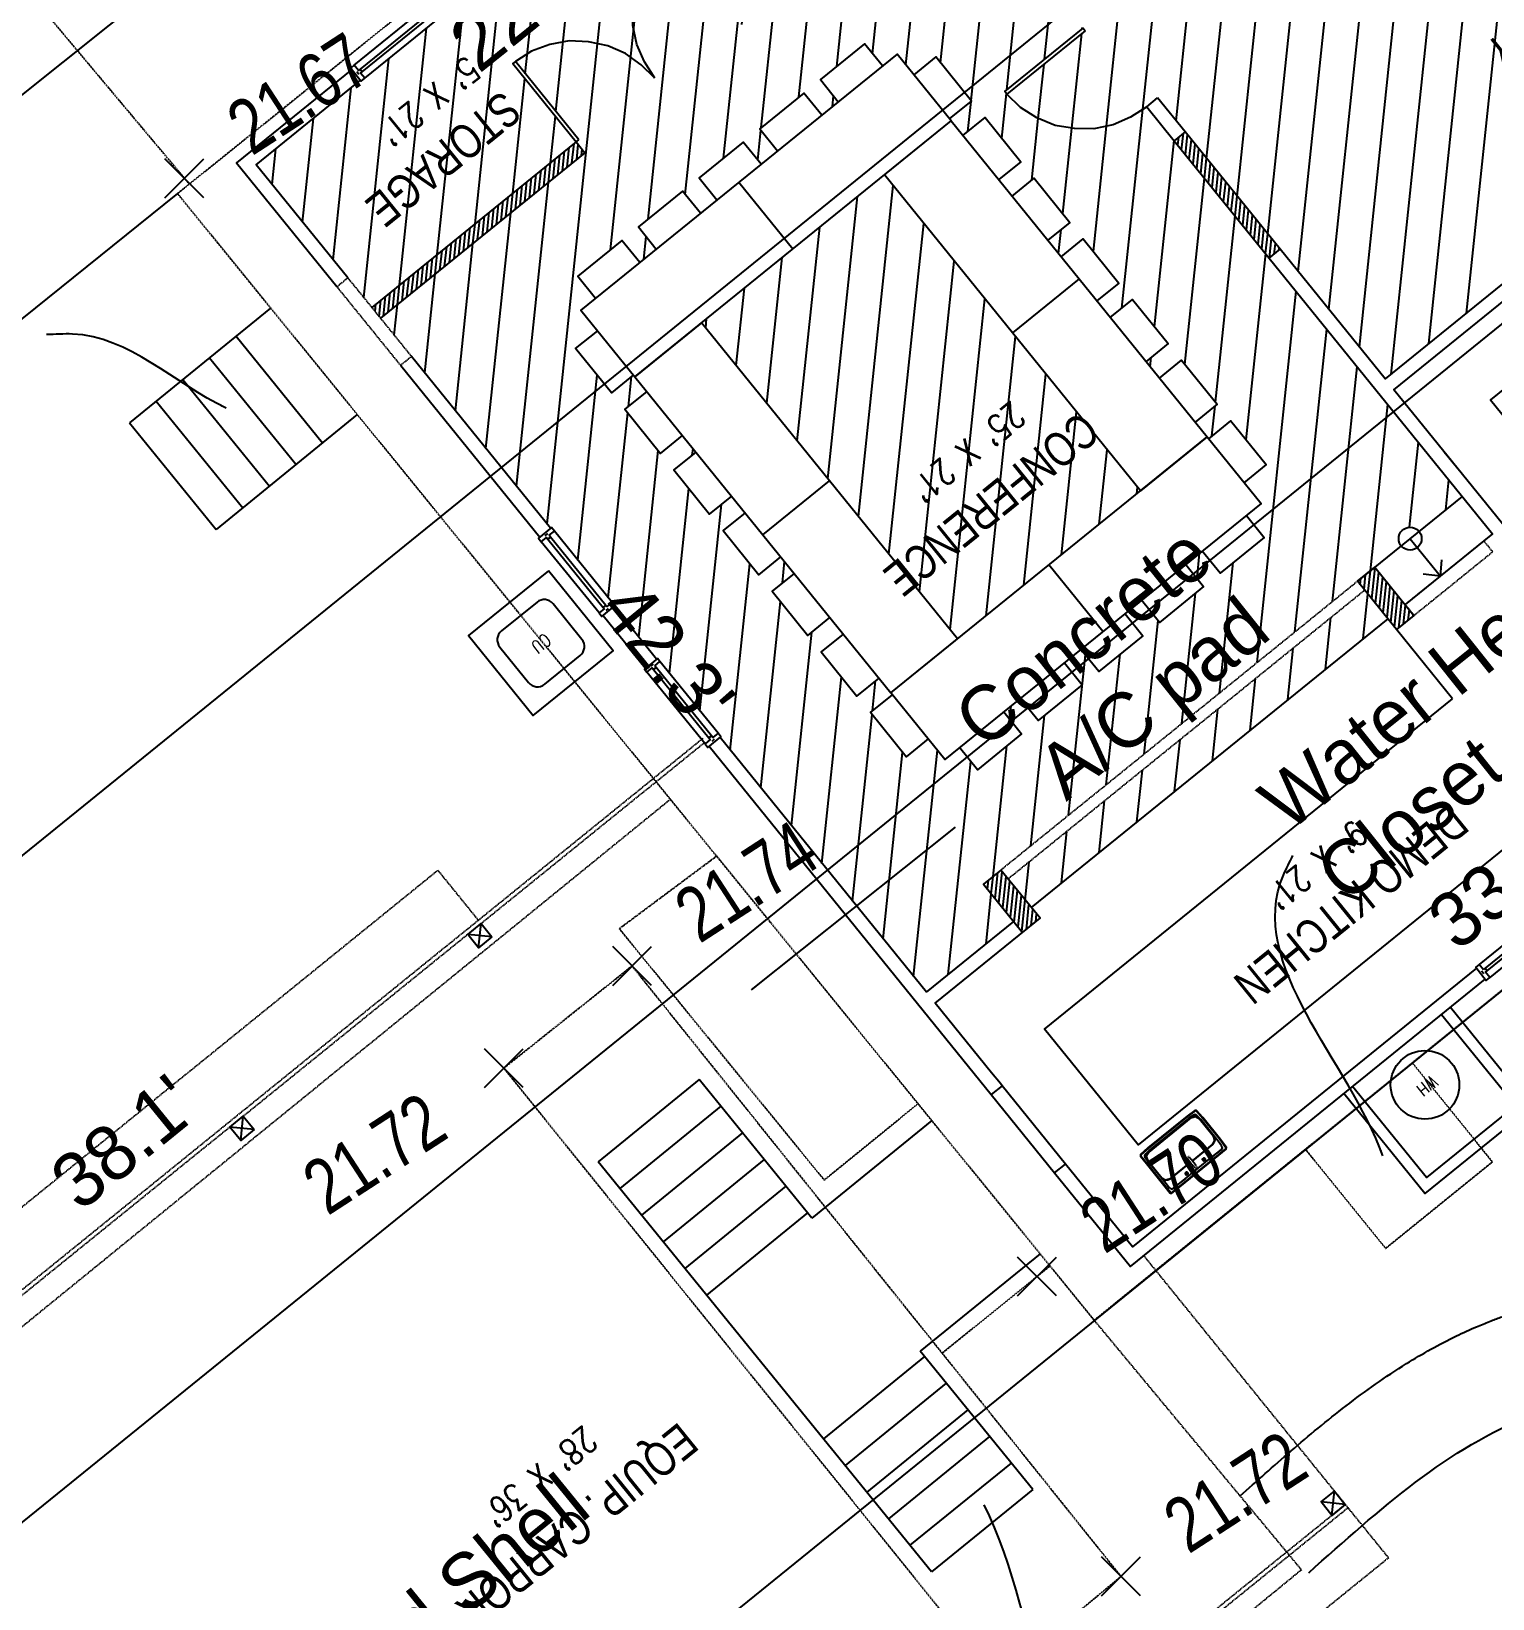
# Model space of a CAD drawing. Header units: inches. Extents: x -625442 to 34963, y -27993 to 66986.
# Drawn here: x -336588 to -336077, y 28061 to 28609 of the extents above; entities that cross this region are included whole.
import ezdxf
from ezdxf.enums import TextEntityAlignment as Align

# ---------------------------------------------------------------- set-up
doc = ezdxf.new("R2010")
doc.units = ezdxf.units.IN
doc.header["$LTSCALE"] = 0.5
doc.header["$MEASUREMENT"] = 0
doc.linetypes.add('DASHED2', pattern=[0.375, 0.25, -0.125])
doc.linetypes.add('HIDDEN2', pattern=[0.1875, 0.125, -0.0625])
for name, color, linetype in [('0-TEXT', 30, 'Continuous'), ('A-ANNO-TEXT', 30, 'Continuous'), ('BUILDING', 253, 'DASHED2'), ('BUILDING OH', 80, 'HIDDEN2'), ('EDGE OF CONCRETE', 253, 'DASHED2'), ('EDGE OF PAVEMENT', 253, 'DASHED2'), ('P-ABOVE', 201, 'HIDDEN2'), ('P-BELOW-LIGHT', 143, 'Continuous'), ('P-BELOW-MED', 145, 'Continuous'), ('P-CASEWORK', 140, 'Continuous'), ('P-DOOR', 51, 'Continuous'), ('P-FIXTURE', 63, 'Continuous'), ('P-FURNITURE', 201, 'Continuous'), ('P-WALL', 90, 'Continuous'), ('P-WINDOW', 213, 'Continuous'), ('SPOT ELEVATION TEXT', 252, 'Continuous'), ('TEXT', 7, 'Continuous'), ('WOOD DECK', 37, 'Continuous')]:
    doc.layers.add(name, color=color, linetype=linetype)
doc.styles.add('1-4T', font='Zap601Rm.ttf', dxfattribs={"width": 0.8, "height": 12})
doc.styles.add('BLDG', font='IC-Romans.shx', dxfattribs={"width": 0.8})
doc.styles.add('sapa notes', font='romans.shx', dxfattribs={"width": 0.8})
doc.styles.add('TXT', font='IC-Romans.shx')
doc.dimstyles.new('20 SCALE', dxfattribs={"dimtxt": 1.6, "dimasz": 2, "dimexe": 0.18, "dimexo": 0.0625, "dimgap": 0.04, "dimtad": 0, "dimdec": 1, "dimzin": 0, "dimdsep": 46, "dimtxsty": 'BLDG', "dimcen": 0.09, "dimaunit": 1, "dimadec": 4, "dimazin": 0, "dimtfac": 1, "dimtdec": 1, "dimtofl": 0, "dimtmove": 2, "dimatfit": 3, "dimfxl": 1, "dimtolj": 1, "dimtzin": 0, "dimarcsym": 0})
pattern_1 = [(264.0009, (-346592.069, 45765.678), (11.9342824, -1.2541545), [])]
pattern_2 = [(264.000898, (-346592.0685, 45765.6776), (1.4917853, -0.15676932), [])]

# ---------------------------------------------------------------- blocks, each defined once
blk = doc.blocks.new('SPT10')
at = {"color": 0, "linetype": 'Continuous'}
for p, q in [((-0.354, -0.354), (0.354, 0.354)), ((0.354, -0.354), (-0.354, 0.354))]:
    blk.add_line(p, q, dxfattribs=at)

msp = doc.modelspace()

# ---------------------------------------------------------------- hatches: boundary and pattern name
at = {"layer": 'P-FURNITURE'}
h = msp.add_hatch(dxfattribs=at)
h.set_pattern_fill('ANSI31', color=256, scale=96, angle=-140.9991021)
h.set_pattern_definition(pattern_1)
h.paths.add_polyline_path([(-336274.75007, 28272.91488), (-336244.19007, 28297.66267), (-336254.77868, 28310.73809), (-336248.69709, 28315.66303), (-336124.02445, 28416.62417), (-336117.94286, 28421.54911), (-336108.73618, 28429.00477, -1), (-336102.51909, 28434.03943), (-336087.38286, 28446.2969), (-336154.85445, 28529.61472), (-336188.09776, 28570.66546), (-336197.70138, 28582.52457), (-336203.36323, 28578.94653), (-336209.48865, 28576.25182), (-336216.17186, 28574.86763), (-336222.98565, 28574.88818), (-336229.68377, 28576.00938), (-336236.08527, 28578.62951), (-336241.82078, 28582.29247), (-336246.61513, 28586.96933), (-336247.35387, 28587.88157), (-336219.98671, 28610.04377), (-336251.87565, 28649.42208), (-336267.63799, 28668.88633), (-336339.0967, 28611.01835), (-336342.17479, 28614.81935), (-336343.08702, 28614.08061), (-336365.24923, 28641.44777), (-336369.92609, 28636.65342), (-336373.58904, 28630.91791), (-336376.20918, 28624.51641), (-336377.33038, 28617.81829), (-336377.35092, 28611.0045), (-336375.96674, 28604.32129), (-336373.27203, 28598.19587), (-336369.69399, 28592.53402), (-336374.48834, 28597.21088), (-336379.91977, 28601.12008), (-336386.16923, 28603.86334), (-336392.83844, 28605.25971), (-336399.62331, 28605.55541), (-336406.42964, 28604.32327), (-336412.80131, 28601.93263), (-336418.46316, 28598.3546), (-336396.30096, 28570.98743), (-336397.2132, 28570.24869), (-336394.13511, 28566.4477), (-336465.59382, 28508.57972), (-336454.75641, 28495.19707), (-336406.12269, 28435.14135), (-336405.81861, 28435.38759), (-336404.83362, 28434.17128), (-336384.64139, 28409.23675), (-336383.65641, 28408.02043), (-336383.96049, 28407.77418), (-336369.06256, 28389.37737), (-336368.75848, 28389.62361), (-336367.89662, 28388.55933), (-336347.58126, 28363.47277), (-336346.59628, 28362.25645), (-336346.90036, 28362.0102)])
h.paths.add_polyline_path([(-336155.90514, 28457.29608), (-336163.61624, 28451.05155), (-336157.74569, 28443.80226), (-336162.88642, 28439.63924), (-336156.64189, 28431.92814), (-336172.06409, 28419.43909), (-336178.30862, 28427.15019), (-336184.09194, 28422.4668), (-336177.84742, 28414.7557), (-336193.26961, 28402.26665), (-336199.51414, 28409.97775), (-336205.29746, 28405.29435), (-336199.05294, 28397.58326), (-336214.47514, 28385.09421), (-336220.71966, 28392.8053), (-336226.50298, 28388.12191), (-336220.25846, 28380.41081), (-336235.68066, 28367.92176), (-336241.92518, 28375.63286), (-336247.70851, 28370.94947), (-336241.46398, 28363.23837), (-336256.88618, 28350.74932), (-336263.1307, 28358.46042), (-336268.27144, 28354.2974), (-336274.14199, 28361.5467), (-336281.85309, 28355.30217), (-336294.34214, 28370.72437), (-336286.63104, 28376.96889), (-336287.15141, 28377.61148), (-336291.31443, 28382.75222), (-336299.02553, 28376.50769), (-336311.51458, 28391.92989), (-336303.80348, 28398.17441), (-336308.48687, 28403.95774), (-336316.19797, 28397.71321), (-336328.68702, 28413.13541), (-336320.97592, 28419.37994), (-336325.65932, 28425.16326), (-336333.37042, 28418.91874), (-336345.85946, 28434.34093), (-336338.14837, 28440.58546), (-336342.83176, 28446.36878), (-336350.54286, 28440.12426), (-336363.03191, 28455.54646), (-336355.32081, 28461.79098), (-336360.0042, 28467.5743), (-336367.7153, 28461.32978), (-336380.20435, 28476.75198), (-336372.49325, 28482.9965), (-336376.65627, 28488.13723), (-336377.17665, 28488.77983), (-336384.88775, 28482.5353), (-336397.37679, 28497.9575), (-336389.6657, 28504.20202), (-336395.53625, 28511.45132), (-336390.39551, 28515.61433), (-336396.64004, 28523.32543), (-336381.21784, 28535.81448), (-336374.97332, 28528.10338), (-336369.18999, 28532.78678), (-336375.43452, 28540.49788), (-336360.01232, 28552.98693), (-336353.76779, 28545.27583), (-336347.98447, 28549.95922), (-336354.22899, 28557.67032), (-336338.8068, 28570.15937), (-336332.56227, 28562.44827), (-336326.77895, 28567.13166), (-336333.02347, 28574.84276), (-336317.60128, 28587.33181), (-336311.35675, 28579.62071), (-336305.57343, 28584.30411), (-336311.81795, 28592.01521), (-336296.39575, 28604.50426), (-336290.15123, 28596.79316), (-336285.0105, 28600.95617), (-336279.13995, 28593.70688), (-336271.42885, 28599.9514), (-336258.9398, 28584.52921), (-336266.6509, 28578.28468), (-336266.13052, 28577.64209), (-336261.9675, 28572.50136), (-336254.2564, 28578.74588), (-336241.76735, 28563.32368), (-336249.47845, 28557.07916), (-336244.79506, 28551.29584), (-336237.08396, 28557.54036), (-336224.59491, 28542.11816), (-336232.30601, 28535.87364), (-336227.62262, 28530.09031), (-336219.91152, 28536.33484), (-336207.42247, 28520.91264), (-336215.13357, 28514.66812), (-336210.45017, 28508.88479), (-336202.73907, 28515.12932), (-336190.25002, 28499.70712), (-336197.96112, 28493.46259), (-336193.27773, 28487.67927), (-336185.56663, 28493.9238), (-336173.07758, 28478.5016), (-336180.78868, 28472.25707), (-336176.62566, 28467.11634), (-336176.10529, 28466.47375), (-336168.39419, 28472.71827)], flags=16)
h.paths.add_polyline_path([(-336342.17479, 28614.81935), (-336270.71608, 28672.68732), (-336311.09799, 28722.55323), (-336381.18834, 28665.79336), (-336380.94209, 28665.48928), (-336382.15841, 28664.5043), (-336407.09293, 28644.31207), (-336408.30925, 28643.32708), (-336408.5555, 28643.63116), (-336445.04505, 28614.08155), (-336444.79881, 28613.77747), (-336446.01512, 28612.79249), (-336471.10169, 28592.47714), (-336472.31801, 28591.49215), (-336472.56426, 28591.79623), (-336509.05381, 28562.24662), (-336477.04174, 28522.71627), (-336468.6719, 28512.38072), (-336397.2132, 28570.24869), (-336419.3754, 28597.61586), (-336418.46316, 28598.3546), (-336412.80131, 28601.93263), (-336406.42964, 28604.32327), (-336399.62331, 28605.55541), (-336392.83844, 28605.25971), (-336386.16923, 28603.86334), (-336379.91977, 28601.12008), (-336374.48834, 28597.21088), (-336369.69399, 28592.53402), (-336373.27203, 28598.19587), (-336375.96674, 28604.32129), (-336377.35092, 28611.0045), (-336377.33038, 28617.81829), (-336376.20918, 28624.51641), (-336373.58904, 28630.91791), (-336369.92609, 28636.65342), (-336365.24923, 28641.44777), (-336364.33699, 28642.18651)])
h.paths.add_polyline_path([(-336238.10848, 28302.5876), (-336113.43584, 28403.54875), (-336121.50712, 28413.51563), (-336246.17976, 28312.55448)], flags=17)
h.paths.add_polyline_path([(-336435.91233, 28603.87926), (-336476.00573, 28571.41122), (-336465.90157, 28558.93403), (-336425.80817, 28591.40206)], flags=24)
h.paths.add_polyline_path([(-336422.65175, 28593.10944), (-336473.40438, 28552.00945), (-336461.85742, 28537.7506), (-336411.10479, 28578.85058)], flags=24)
h = msp.add_hatch(dxfattribs=at)
h.set_pattern_fill('ANSI31', color=256, scale=96, angle=-140.9991021)
h.set_pattern_definition(pattern_1)
h.paths.add_polyline_path([(-336151.05346, 28532.6928), (-336114.3627, 28487.38494), (-336007.7828, 28573.69441), (-335949.43614, 28620.94411), (-336012.69188, 28699.05594), (-336081.68132, 28643.1876), (-336084.82798, 28647.07328), (-336122.34169, 28693.39737), (-336123.55801, 28692.41238), (-336176.01174, 28649.93482), (-336177.22806, 28648.94984), (-336177.47431, 28649.25392), (-336218.52505, 28616.01061), (-336215.44697, 28612.20962), (-336219.24797, 28609.13153), (-336246.61513, 28586.96933), (-336241.82078, 28582.29247), (-336236.08527, 28578.62951), (-336229.68377, 28576.00938), (-336222.98565, 28574.88818), (-336216.17186, 28574.86763), (-336209.48865, 28576.25182), (-336203.36323, 28578.94653), (-336197.70138, 28582.52457), (-336193.90038, 28585.60265), (-336184.29676, 28573.74355)])
h.paths.add_polyline_path([(-336054.31577, 28650.39184), (-336098.93423, 28614.25937), (-336088.83007, 28601.78217), (-336044.21161, 28637.91465)], flags=24)
h.paths.add_polyline_path([(-336046.9002, 28635.00943), (-336084.26742, 28604.74909), (-336072.73634, 28590.50985), (-336035.36913, 28620.77019)], flags=24)
h = msp.add_hatch(dxfattribs=at)
h.set_pattern_fill('ANSI31', color=256, scale=12, angle=-140.9991021)
h.set_pattern_definition(pattern_2)
h.paths.add_polyline_path([(-336154.85445, 28529.61472), (-336151.05346, 28532.6928), (-336184.29676, 28573.74355), (-336188.09776, 28570.66546)])
h.paths.add_polyline_path([(-336339.0967, 28611.01835), (-336267.63799, 28668.88633), (-336270.71608, 28672.68732), (-336342.17479, 28614.81935)])
h.paths.add_polyline_path([(-336465.59382, 28508.57972), (-336394.13511, 28566.4477), (-336397.2132, 28570.24869), (-336468.6719, 28512.38072)])
h = msp.add_hatch(dxfattribs=at)
h.set_pattern_fill('ANSI31', color=256, scale=96, angle=-140.9991021)
h.set_pattern_definition(pattern_1)
h.paths.add_polyline_path([(-336263.83733, 28396.49146), (-336199.93975, 28448.23636), (-336289.4446, 28558.76211), (-336353.34219, 28507.01721)])
h = msp.add_hatch(dxfattribs=at)
h.set_pattern_fill('ANSI31', color=256, scale=12, angle=-140.9991021)
h.set_pattern_definition(pattern_2)
h.paths.add_polyline_path([(-336110.35776, 28399.74776), (-336104.27616, 28404.67269), (-336117.94286, 28421.54911), (-336124.02445, 28416.62417)])
h.paths.add_polyline_path([(-336241.11199, 28293.86167), (-336235.0304, 28298.78661), (-336248.69709, 28315.66303), (-336254.77868, 28310.73809)])

# ---------------------------------------------------------------- linework, layer by layer
at = {"layer": '0-TEXT'}
msp.add_circle((-336105.62763, 28431.5221), 4, dxfattribs=at)
at = {"layer": 'A-ANNO-TEXT'}
for points in [[(-336105.62763, 28431.5221), (-336095.03902, 28418.44668), (-336094.58382, 28424.10198)], [(-336095.03902, 28418.44668), (-336101.09261, 28419.08284)]]:
    msp.add_lwpolyline(points, dxfattribs=at)
at = {"layer": 'BUILDING'}
for points in [[(-336536.59098, 28552.1861), (-336325.1325, 28722.33541)], [(-336536.59098, 28552.1861), (-336216.09883, 28158.24816)], [(-335825.28922, 28318.3568), (-335901.67071, 28412.67706), (-336216.09883, 28158.24816)], [(-336076.84314, 28213.64437), (-336104.8562, 28248.26345)], [(-336114.20986, 28183.40798), (-336142.22292, 28218.02705)], [(-336114.20986, 28183.40798), (-336076.84314, 28213.64437)]]:
    msp.add_lwpolyline(points, dxfattribs=at)
at = {"layer": 'BUILDING OH'}
msp.add_lwpolyline([(-336216.09883, 28158.24816), (-336143.63736, 28070.99528), (-336496.61077, 27782.15404), (-336718.93436, 28051.88398), (-336364.29431, 28340.40495)], dxfattribs=at)
at = {"layer": 'DEFPOINTS'}
for p, q in [((-339293.45644, 26132.19413), (-335635.81079, 29094.19209)), ((-339179.44793, 25991.40986), (-335521.80228, 28953.40782)), ((-339065.43942, 25850.62558), (-335407.79377, 28812.62354))]:
    msp.add_line(p, q, dxfattribs=at)
at = {"layer": 'EDGE OF CONCRETE'}
for points in [[(-336348.10366, 28320.50397), (-336382.1201, 28295.1362), (-336310.49125, 28207.28072), (-336277.69616, 28233.96149)], [(-336377.63872, 28282.12889), (-336422.49883, 28246.37847), (-336250.25588, 28032.62437), (-336206.70034, 28068.70159), (-336377.63872, 28282.12889)], [(-336231.53547, 28177.22235), (-336269.21324, 28146.75287)]]:
    msp.add_lwpolyline(points, dxfattribs=at)
at = {"layer": 'EDGE OF PAVEMENT'}
msp.add_lwpolyline([(-343316.04759, 26227.6778), (-342999.57587, 26772.30209), (-342711.88929, 27310.64956), (-342428.58954, 27885.51599), (-342162.74071, 28435.54641), (-341892.31426, 29018.27621), (-341640.48566, 29552.46572), (-341347.17646, 30154.8772), (-341286.64485, 30288.69018, -0.092125393), (-341211.14042, 30374.888), (-341142.48043, 30424.88677), (-341031.04359, 30494.25608, -0.149683944), (-340743.69283, 30570.58593), (-340450.49015, 30574.35917, -0.073858943), (-340051.21507, 30465.18934), (-339430.7017, 30242.82683), (-338748.36685, 29992.61674), (-338121.80602, 29772.34192), (-337764.08735, 29641.93724, -0.083848998), (-337351.41667, 29371.85008), (-337077.02508, 29113.85756), (-336688.73185, 28741.85482), (-336532.46994, 28555.50208)], format="xyb", dxfattribs=at)
at = {"layer": 'P-ABOVE'}
for p, q in [((-336124.02445, 28416.62417), (-336248.69709, 28315.66303)), ((-336121.50712, 28413.51563), (-336246.17976, 28312.55448)), ((-336352.91231, 28361.66233), (-336706.50923, 28075.31602)), ((-336352.42443, 28360.12726), (-336705.56524, 28074.15031)), ((-336128.29776, 28093.82926), (-336486.5575, 27803.70695)), ((-336127.35376, 28092.66356), (-336485.6135, 27802.54124))]:
    msp.add_line(p, q, dxfattribs=at)
for points in [[(-336480.84273, 28519.63819), (-336477.04174, 28522.71627), (-336454.75641, 28495.19707), (-336458.55741, 28492.11899)], [(-336079.83504, 28430.75901), (-336107.35425, 28408.47369), (-336104.27616, 28404.67269), (-336076.75696, 28426.95802)]]:
    msp.add_lwpolyline(points, close=True, dxfattribs=at)
msp.add_lwpolyline([(-336198.78301, 28180.86851), (-336113.19378, 28075.178), (-336471.45352, 27785.05568), (-336720.66922, 28092.80158), (-336445.56304, 28315.58531), (-336431.40306, 28298.09975)], dxfattribs=at)
at = {"layer": 'P-BELOW-LIGHT'}
msp.add_line((-336536.59098, 28552.1861), (-336830.44625, 28315.7365), dxfattribs=at)
for points in [[(-335553.66433, 29776.20558), (-335733.28174, 29680.23898), (-335896.93663, 29141.08499), (-336917.01543, 28326.43405), (-337626.1982, 29186.83679)], [(-336474.79539, 28597.03833), (-336449.70883, 28617.35368)], [(-336471.10169, 28592.47714), (-336472.57917, 28594.30161), (-336471.97101, 28594.79411), (-336472.70975, 28595.70635), (-336473.31791, 28595.21385), (-336474.79539, 28597.03833), (-336476.01171, 28596.05334), (-336472.31801, 28591.49215), (-336471.10169, 28592.47714), (-336446.01512, 28612.79249)], [(-336473.18733, 28593.80912), (-336473.92607, 28594.72136)], [(-336093.67798, 28461.84225), (-336088.38367, 28455.30454)], [(-336389.20259, 28405.54305), (-336409.39482, 28430.47757)], [(-336408.06283, 28432.56321), (-336407.15059, 28433.30195)], [(-336384.64139, 28409.23675), (-336386.46587, 28407.75927), (-336386.83524, 28408.21539), (-336387.74748, 28407.47665), (-336387.37811, 28407.02053), (-336389.20259, 28405.54305), (-336388.2176, 28404.32673), (-336383.65641, 28408.02043), (-336384.64139, 28409.23675), (-336404.83362, 28434.17128)], [(-336385.97338, 28407.15111), (-336386.88562, 28406.41237)], [(-336371.12583, 28386.95127), (-336370.21359, 28387.69001)], [(-336347.58126, 28363.47277), (-336349.40574, 28361.99529), (-336349.89824, 28362.60345), (-336350.81047, 28361.86471), (-336350.31798, 28361.25655), (-336352.14246, 28359.77907), (-336351.15747, 28358.56275), (-336346.59628, 28362.25645), (-336347.58126, 28363.47277), (-336367.89662, 28388.55933)], [(-336352.14246, 28359.77907), (-336372.45781, 28384.86563)], [(-336348.91325, 28361.38713), (-336349.82549, 28360.64839)], [(-336044.2396, 28312.81645), (-336042.76212, 28310.99197), (-336043.37028, 28310.49948), (-336042.63154, 28309.58724), (-336042.02338, 28310.07973), (-336040.5459, 28308.25525), (-336039.48162, 28309.11712), (-336043.17532, 28313.67831), (-336044.2396, 28312.81645), (-336081.48936, 28282.65123)], [(-336040.5459, 28308.25525), (-336077.79566, 28278.09003)], [(-336079.88129, 28279.42202), (-336080.62003, 28280.33426)]]:
    msp.add_lwpolyline(points, dxfattribs=at)
for points in [[(-336406.6581, 28432.6938), (-336404.83362, 28434.17128), (-336405.81861, 28435.38759), (-336410.3798, 28431.69389), (-336409.39482, 28430.47757), (-336407.57034, 28431.95506), (-336407.07785, 28431.3469), (-336406.16561, 28432.08564)], [(-336369.72109, 28387.08185), (-336367.89662, 28388.55933), (-336368.75848, 28389.62361), (-336373.31967, 28385.92991), (-336372.45781, 28384.86563), (-336370.63333, 28386.34311), (-336370.14084, 28385.73495), (-336369.2286, 28386.47369)], [(-336080.01188, 28280.82675), (-336081.48936, 28282.65123), (-336082.70567, 28281.66624), (-336079.01197, 28277.10505), (-336077.79566, 28278.09003), (-336079.27314, 28279.91451), (-336078.66498, 28280.407), (-336079.40372, 28281.31924)]]:
    msp.add_lwpolyline(points, close=True, dxfattribs=at)
msp.add_lwpolyline([(-336410.88362, 28409.34418), (-336423.3178, 28399.27486, 0.414213562), (-336423.90901, 28393.64899), (-336413.83969, 28381.21481, 0.414213562), (-336408.21382, 28380.62359), (-336395.77964, 28390.69292, 0.414213562), (-336395.18843, 28396.31879), (-336405.25775, 28408.75297, 0.414213562)], format="xyb", close=True, dxfattribs=at)
msp.add_open_spline([(-336165.08207, 28096.81745), (-336159.31233, 28101.97982), (-336153.38333, 28107.28744), (-336141.07897, 28117.89896), (-336134.70349, 28123.20388), (-336121.31698, 28133.49329), (-336114.30459, 28138.47996), (-336101.31502, 28146.56086), (-336095.53059, 28149.81224), (-336087.15728, 28153.88248), (-336084.81135, 28154.95921), (-336080.90987, 28156.63583), (-336079.37955, 28157.26591), (-336076.55476, 28158.37582), (-336075.2648, 28158.86276), (-336072.68736, 28159.79659), (-336071.39684, 28160.24479), (-336067.52154, 28161.5351), (-336064.93307, 28162.32286), (-336057.16436, 28164.48433), (-336051.98154, 28165.65618), (-336041.65163, 28167.54991), (-336036.5043, 28168.27206), (-336023.23525, 28169.67431), (-336015.15894, 28170.07748), (-335999.19166, 28170.28104), (-335991.29922, 28170.08112), (-335975.71352, 28169.34222), (-335968.0197, 28168.80278), (-335956.53172, 28167.90032), (-335952.65502, 28167.57827), (-335946.09517, 28167.02703), (-335943.39604, 28166.79872), (-335938.00154, 28166.34499), (-335935.31005, 28166.11967), (-335927.25614, 28165.45451), (-335921.91421, 28165.02551), (-335905.99826, 28163.82988), (-335895.5334, 28163.15536), (-335875.0614, 28162.29207), (-335865.05462, 28162.10376), (-335845.68315, 28162.42452), (-335836.31951, 28162.93415), (-335818.41744, 28164.81676), (-335809.88133, 28166.18953), (-335795.58115, 28169.49042), (-335789.62555, 28171.22267), (-335778.29628, 28175.31346), (-335772.92267, 28177.67046), (-335765.90314, 28181.38658), (-335764.03117, 28182.44568), (-335761.14649, 28184.18951), (-335760.10975, 28184.83983), (-335758.03852, 28186.18666), (-335757.00649, 28186.88165), (-335753.92232, 28189.03055), (-335751.88211, 28190.54848), (-335745.82012, 28195.35031), (-335741.85692, 28198.88296), (-335734.15201, 28206.55013), (-335730.41057, 28210.68442), (-335721.27036, 28221.84807), (-335716.06958, 28229.23559), (-335706.55826, 28244.89487), (-335702.24773, 28253.16584), (-335697.46464, 28263.93441), (-335696.50105, 28266.20376), (-335693.72457, 28273.05171), (-335692.02605, 28277.67028), (-335690.25275, 28283.0249), (-335690.02021, 28283.73912), (-335689.33414, 28285.883), (-335688.88198, 28287.34635), (-335687.97632, 28290.35346), (-335687.52365, 28291.89467), (-335686.15364, 28296.62579), (-335685.22517, 28299.92315), (-335683.25222, 28306.77546), (-335682.20786, 28310.33058), (-335679.88914, 28317.66941), (-335678.61479, 28321.45373), (-335675.69126, 28329.21111), (-335674.04158, 28333.18526), (-335671.4038, 28338.71597), (-335670.65039, 28340.22382), (-335669.33264, 28342.72822), (-335668.79237, 28343.72229), (-335667.77056, 28345.53861), (-335667.29381, 28346.36263), (-335666.32798, 28347.98608), (-335665.83748, 28348.78829), (-335664.34501, 28351.16665), (-335663.32209, 28352.71449), (-335660.18293, 28357.24817), (-335657.99669, 28360.12388), (-335652.20167, 28367.19405), (-335648.50177, 28371.19186), (-335640.97773, 28378.6717), (-335637.15252, 28382.15481), (-335629.50652, 28388.74221), (-335625.68495, 28391.84674), (-335618.15221, 28397.78634), (-335614.44066, 28400.62138), (-335610.02486, 28403.97721), (-335609.22042, 28404.58777), (-335608.42188, 28405.19385)], degree=3, knots=[0, 0, 0, 0, 22.276637222, 22.276637222, 44.553274445, 44.553274445, 66.829911667, 66.829911667, 83.407930291, 83.407930291, 89.705526236, 89.705526236, 93.696512164, 93.696512164, 96.991055155, 96.991055155, 100.285598146, 100.285598146, 106.874684128, 106.874684128, 120.052856092, 120.052856092, 133.231028056, 133.231028056, 154.218431796, 154.218431796, 175.205835536, 175.205835536, 196.193239277, 196.193239277, 207.008348568, 207.008348568, 214.650252813, 214.650252813, 222.292157058, 222.292157058, 237.575965547, 237.575965547, 268.143582527, 268.143582527, 298.711199506, 298.711199506, 329.278816486, 329.278816486, 359.846433465, 359.846433465, 383.533038491, 383.533038491, 407.219643516, 407.219643516, 416.062558555, 416.062558555, 421.097053981, 421.097053981, 426.131549408, 426.131549408, 436.20054026, 436.20054026, 456.338521966, 456.338521966, 476.476503672, 476.476503672, 507.494839108, 507.494839108, 538.513174545, 538.513174545, 546.716463222, 546.716463222, 563.123040575, 563.123040575, 565.646070205, 565.646070205, 570.692129464, 570.692129464, 575.738188723, 575.738188723, 585.830307242, 585.830307242, 595.922425761, 595.922425761, 606.014544279, 606.014544279, 616.106662798, 616.106662798, 619.863510877, 619.863510877, 622.328536236, 622.328536236, 624.363978582, 624.363978582, 626.399420928, 626.399420928, 630.470305621, 630.470305621, 638.612075007, 638.612075007, 651.453732913, 651.453732913, 664.29539082, 664.29539082, 677.137048727, 677.137048727, 689.978706634, 689.978706634, 692.8623578, 692.8623578, 692.8623578, 692.8623578], dxfattribs=at)
msp.add_spline([(-336141.07755, 28069.98869), (-336063.54469, 28124.8019), (-335948.96864, 28131.14111), (-335742.45365, 28153.42968), (-335655.44727, 28273.66011), (-335636.39923, 28327.86895), (-335586.6573, 28376.51802)], degree=3, dxfattribs=at)
at = {"layer": 'P-BELOW-MED'}
for p, q in [((-336426.68306, 28292.27122), (-336435.12187, 28293.15805)), ((-336431.34588, 28288.49523), (-336430.45906, 28296.93404)), ((-336514.49944, 28221.15664), (-336513.61262, 28229.59546)), ((-336509.83662, 28224.93264), (-336518.27544, 28225.81946)), ((-336132.96058, 28090.05327), (-336132.07375, 28098.49208)), ((-336128.29776, 28093.82926), (-336136.73657, 28094.71609))]:
    msp.add_line(p, q, dxfattribs=at)
for points in [[(-336087.38286, 28446.2969), (-336124.02445, 28416.62417)], [(-336079.83504, 28430.75901), (-336107.35425, 28408.47369)]]:
    msp.add_lwpolyline(points, dxfattribs=at)
msp.add_lwpolyline([(-336406.88826, 28420.30032), (-336434.86516, 28397.64435), (-336412.20918, 28369.66745), (-336384.23228, 28392.32343)], close=True, dxfattribs=at)
at = {"layer": 'P-CASEWORK'}
for p, q in [((-336113.43584, 28403.54875), (-336238.10848, 28302.5876)), ((-336090.77987, 28375.57185), (-336110.35776, 28399.74776))]:
    msp.add_line(p, q, dxfattribs=at)
for points in [[(-335985.50419, 28467.2062), (-336028.22672, 28519.96243), (-336077.52937, 28480.03666), (-336034.80684, 28427.28042)], [(-336004.76709, 28344.27819), (-336021.38874, 28364.80357), (-336200.6933, 28219.60095), (-336233.44283, 28260.04196), (-336090.77987, 28375.57185)]]:
    msp.add_lwpolyline(points, dxfattribs=at)
at = {"layer": 'P-DOOR'}
for points in [[(-336369.69399, 28592.53402), (-336373.27203, 28598.19587), (-336375.96674, 28604.32129), (-336377.35092, 28611.0045), (-336377.33038, 28617.81829), (-336376.20918, 28624.51641), (-336373.58904, 28630.91791), (-336369.92609, 28636.65342), (-336365.24923, 28641.44777)], [(-336369.69399, 28592.53402), (-336374.48834, 28597.21088), (-336379.91977, 28601.12008), (-336386.16923, 28603.86334), (-336392.83844, 28605.25971), (-336399.62331, 28605.55541), (-336406.42964, 28604.32327), (-336412.80131, 28601.93263), (-336418.46316, 28598.3546)], [(-336197.70138, 28582.52457), (-336203.36323, 28578.94653), (-336209.48865, 28576.25182), (-336216.17186, 28574.86763), (-336222.98565, 28574.88818), (-336229.68377, 28576.00938), (-336236.08527, 28578.62951), (-336241.82078, 28582.29247), (-336246.61513, 28586.96933)]]:
    msp.add_lwpolyline(points, dxfattribs=at)
for points in [[(-336219.24797, 28609.13153), (-336246.61513, 28586.96933), (-336247.35387, 28587.88157), (-336219.98671, 28610.04377)], [(-336396.30096, 28570.98743), (-336418.46316, 28598.3546), (-336419.3754, 28597.61586), (-336397.2132, 28570.24869)]]:
    msp.add_lwpolyline(points, close=True, dxfattribs=at)
at = {"layer": 'P-FIXTURE'}
for points in [[(-336183.59284, 28229.67287), (-336197.27642, 28218.59177), (-336197.1533, 28218.43973), (-336199.76689, 28216.07147), (-336199.79581, 28215.79631), (-336197.57959, 28213.05959)], [(-336178.08958, 28229.09455), (-336180.33471, 28231.5561), (-336180.60988, 28231.58501), (-336180.88504, 28231.61393), (-336183.59284, 28229.67287), (-336183.46972, 28229.52083), (-336197.1533, 28218.43973)], [(-336182.27486, 28228.97797), (-336197.02272, 28217.035), (-336182.27486, 28228.97797)], [(-336171.93341, 28221.49255), (-336178.08958, 28229.09455), (-336178.11849, 28228.81938), (-336180.48675, 28231.43298), (-336180.76192, 28231.46189), (-336183.46972, 28229.52083)], [(-336181.54357, 28229.31842), (-336181.97078, 28229.22421), (-336182.27486, 28228.97797), (-336180.68917, 28229.50683), (-336179.24806, 28228.65988), (-336179.49431, 28228.96396), (-336179.89259, 28229.14492)], [(-336179.24806, 28228.65988), (-336180.68917, 28229.50683), (-336182.27486, 28228.97797)], [(-336180.01572, 28229.29696), (-336180.68917, 28229.50683), (-336181.39153, 28229.44154)], [(-336174.32313, 28222.57829), (-336179.24806, 28228.65988), (-336174.32313, 28222.57829)], [(-336172.51174, 28215.98929), (-336169.92706, 28218.08239), (-336169.89814, 28218.35755), (-336169.86923, 28218.63272), (-336171.93341, 28221.49255), (-336172.08545, 28221.36943), (-336178.11849, 28228.81938)], [(-336186.19532, 28204.90819), (-336172.51174, 28215.98929), (-336172.63486, 28216.14133), (-336170.05018, 28218.23443), (-336170.02127, 28218.50959), (-336172.08545, 28221.36943)], [(-336174.1058, 28221.99905), (-336174.07688, 28222.27421), (-336174.32313, 28222.57829), (-336173.91738, 28221.14464), (-336174.76433, 28219.70354), (-336174.46025, 28219.94978), (-336174.15617, 28220.19603)], [(-336174.76433, 28219.70354), (-336173.91738, 28221.14464), (-336174.32313, 28222.57829)], [(-336174.12726, 28220.47119), (-336173.91738, 28221.14464), (-336173.98267, 28221.84701)], [(-336197.27642, 28218.59177), (-336199.89001, 28216.22351), (-336199.91893, 28215.94835), (-336199.94785, 28215.67319), (-336197.85475, 28213.08851), (-336197.57959, 28213.05959), (-336191.54654, 28205.60964)], [(-336197.68125, 28214.73949), (-336197.58704, 28214.31229), (-336197.3408, 28214.00821), (-336197.86967, 28215.59389), (-336197.02272, 28217.035), (-336197.3268, 28216.78875), (-336197.50775, 28216.39047)], [(-336197.02272, 28217.035), (-336197.86967, 28215.59389), (-336197.3408, 28214.00821)], [(-336197.65979, 28216.26734), (-336197.86967, 28215.59389), (-336197.80437, 28214.89153)], [(-336191.69858, 28205.48652), (-336189.48236, 28202.7498), (-336189.2072, 28202.72089), (-336188.93204, 28202.69197), (-336186.19532, 28204.90819), (-336186.31844, 28205.06023), (-336172.63486, 28216.14133)], [(-336181.75816, 28214.03986), (-336174.76433, 28219.70354), (-336181.75816, 28214.03986)], [(-336197.85475, 28213.08851), (-336191.69858, 28205.48652), (-336191.54654, 28205.60964), (-336189.33032, 28202.87293), (-336189.05516, 28202.84401), (-336186.31844, 28205.06023)], [(-336197.3408, 28214.00821), (-336192.41586, 28207.92661), (-336197.3408, 28214.00821)], [(-336189.51219, 28207.76057), (-336182.51836, 28213.42425), (-336189.51219, 28207.76057)], [(-336183.59755, 28215.06777), (-336183.62647, 28214.7926)], [(-336183.50335, 28214.64057), (-336183.38022, 28214.48853), (-336183.2571, 28214.33649), (-336183.13398, 28214.18445), (-336183.01085, 28214.03241), (-336182.88773, 28213.88037), (-336182.76461, 28213.72833), (-336182.64148, 28213.57629), (-336182.51836, 28213.42425), (-336182.39524, 28213.27221), (-336182.27211, 28213.12017), (-336182.14899, 28212.96813), (-336182.02587, 28212.81609), (-336181.90274, 28212.66405), (-336181.77962, 28212.51201), (-336181.6565, 28212.35997), (-336181.53337, 28212.20793), (-336181.41025, 28212.05589), (-336181.28713, 28211.90385), (-336181.164, 28211.75181), (-336181.04088, 28211.59977)], [(-336183.29348, 28215.31401), (-336183.44552, 28215.19089)], [(-336183.29348, 28215.31401), (-336183.29348, 28215.31401)], [(-336182.86627, 28215.40822), (-336183.14144, 28215.43714)], [(-336180.28068, 28212.21539), (-336180.40381, 28212.36743), (-336180.52693, 28212.51947), (-336180.65005, 28212.67151), (-336180.77318, 28212.82354), (-336180.8963, 28212.97558), (-336181.01942, 28213.12762), (-336181.14255, 28213.27966), (-336181.26567, 28213.4317), (-336181.38879, 28213.58374), (-336181.51192, 28213.73578), (-336181.63504, 28213.88782), (-336181.75816, 28214.03986), (-336181.88129, 28214.1919), (-336182.00441, 28214.34394), (-336182.12753, 28214.49598), (-336182.25066, 28214.64802), (-336182.37378, 28214.80006), (-336182.4969, 28214.9521), (-336182.62003, 28215.10414), (-336182.74315, 28215.25618)], [(-336180.91776, 28211.44773), (-336180.64259, 28211.41881)], [(-336180.36743, 28211.3899), (-336180.21539, 28211.51302)], [(-336180.21539, 28211.51302), (-336180.21539, 28211.51302)], [(-336180.18648, 28211.78818), (-336180.15756, 28212.06335)], [(-336190.12035, 28207.26808), (-336189.81627, 28207.51433), (-336189.51219, 28207.76057), (-336191.09788, 28207.23171), (-336192.41586, 28207.92661), (-336192.16962, 28207.62253), (-336191.89445, 28207.59362)], [(-336192.41586, 28207.92661), (-336191.09788, 28207.23171), (-336189.51219, 28207.76057)], [(-336191.77133, 28207.44158), (-336191.09788, 28207.23171), (-336190.39551, 28207.297)]]:
    msp.add_lwpolyline(points, dxfattribs=at)
for points in [[(-336198.32578, 28215.22452), (-336197.09455, 28213.70413), (-336190.93838, 28206.10214), (-336189.70715, 28204.58174), (-336189.06262, 28204.0967), (-336188.33133, 28204.43716), (-336184.22626, 28207.76149), (-336186.81094, 28205.66839), (-336188.33133, 28204.43716), (-336184.22626, 28207.76149), (-336175.86407, 28214.53327), (-336171.60696, 28217.98072), (-336173.12735, 28216.74949), (-336175.86407, 28214.53327), (-336171.60696, 28217.98072), (-336171.27396, 28218.50213), (-336171.61441, 28219.23342), (-336172.69361, 28220.87694), (-336178.84977, 28228.47893), (-336180.23305, 28229.8762), (-336180.75446, 28230.2092), (-336181.3337, 28229.99187), (-336182.97722, 28228.91268), (-336196.6608, 28217.83157), (-336198.05808, 28216.4483), (-336198.54311, 28215.80377)], [(-336184.2048, 28209.28934), (-336183.80651, 28209.10839), (-336183.35039, 28209.47776), (-336183.32148, 28209.75292), (-336183.4446, 28209.90496), (-336183.56772, 28210.057), (-336183.84289, 28210.08591), (-336183.99493, 28209.96279), (-336184.29901, 28209.71654), (-336184.32792, 28209.44138)], [(-336184.2048, 28209.28934), (-336183.80651, 28209.10839), (-336183.35039, 28209.47776), (-336183.32148, 28209.75292), (-336183.4446, 28209.90496), (-336183.56772, 28210.057), (-336183.84289, 28210.08591), (-336183.99493, 28209.96279), (-336184.29901, 28209.71654), (-336184.32792, 28209.44138)], [(-336183.99493, 28209.96279), (-336183.84289, 28210.08591)], [(-336177.23989, 28214.67785), (-336177.2688, 28214.40269), (-336177.29772, 28214.12753), (-336177.72492, 28214.03332), (-336178.00008, 28214.06224), (-336178.12321, 28214.21428), (-336178.24633, 28214.36632), (-336178.21742, 28214.64148), (-336178.24633, 28214.36632), (-336178.12321, 28214.21428), (-336178.00008, 28214.06224), (-336177.72492, 28214.03332), (-336177.29772, 28214.12753), (-336177.2688, 28214.40269), (-336177.23989, 28214.67785), (-336177.2688, 28214.40269)], [(-336178.12321, 28214.21428), (-336178.24633, 28214.36632), (-336178.21742, 28214.64148), (-336178.24633, 28214.36632)], [(-336177.36301, 28214.82989), (-336177.91334, 28214.88773), (-336178.12321, 28214.21428), (-336177.29772, 28214.12753)], [(-336177.72492, 28214.03332), (-336178.00008, 28214.06224)], [(-336177.91334, 28214.88773), (-336177.7613, 28215.01085), (-336177.36301, 28214.82989), (-336177.7613, 28215.01085)], [(-336177.91334, 28214.88773), (-336177.7613, 28215.01085), (-336177.36301, 28214.82989), (-336177.7613, 28215.01085)], [(-336177.29772, 28214.12753), (-336177.44976, 28214.0044)], [(-336184.2048, 28209.28934), (-336184.32792, 28209.44138)], [(-336184.29901, 28209.71654), (-336184.14697, 28209.83967)], [(-336184.2048, 28209.28934), (-336183.37931, 28209.20259), (-336183.4446, 28209.90496), (-336183.99493, 28209.96279)], [(-336183.80651, 28209.10839), (-336184.08168, 28209.1373)], [(-336183.37931, 28209.20259), (-336183.53135, 28209.07947)], [(-336183.32148, 28209.75292), (-336183.35039, 28209.47776)]]:
    msp.add_lwpolyline(points, close=True, dxfattribs=at)
msp.add_circle((-336100.43484, 28240.56681), 12, dxfattribs=at)
at = {"layer": 'P-FURNITURE'}
for p, q in [((-336376.65627, 28488.13723), (-336266.13052, 28577.64209)), ((-336340.27337, 28556.20375), (-336321.39339, 28532.88966)), ((-336199.93975, 28448.23636), (-336289.4446, 28558.76211)), ((-336221.37809, 28522.37922), (-336244.69217, 28503.49924)), ((-336263.83733, 28396.49146), (-336353.34219, 28507.01721)), ((-336287.15141, 28377.61148), (-336176.62566, 28467.11634)), ((-336331.90384, 28432.87436), (-336308.58976, 28451.75434)), ((-336213.00856, 28399.04983), (-336231.88854, 28422.36391))]:
    msp.add_line(p, q, dxfattribs=at)
at = {"layer": 'P-FURNITURE', "flags": 128}
for points in [[(-336266.13052, 28577.64209), (-336285.0105, 28600.95617), (-336395.53625, 28511.45132), (-336376.65627, 28488.13723)], [(-336290.15123, 28596.79316), (-336296.39575, 28604.50426), (-336311.81795, 28592.01521), (-336305.57343, 28584.30411)], [(-336266.6509, 28578.28468), (-336258.9398, 28584.52921), (-336271.42885, 28599.9514), (-336279.13995, 28593.70688)], [(-336311.35675, 28579.62071), (-336317.60128, 28587.33181), (-336333.02347, 28574.84276), (-336326.77895, 28567.13166)], [(-336289.4446, 28558.76211), (-336266.13052, 28577.64209), (-336176.62566, 28467.11634), (-336199.93975, 28448.23636)], [(-336261.9675, 28572.50136), (-336254.2564, 28578.74588), (-336241.76735, 28563.32368), (-336249.47845, 28557.07916)], [(-336332.56227, 28562.44827), (-336338.8068, 28570.15937), (-336354.22899, 28557.67032), (-336347.98447, 28549.95922)], [(-336244.79506, 28551.29584), (-336237.08396, 28557.54036), (-336224.59491, 28542.11816), (-336232.30601, 28535.87364)], [(-336353.76779, 28545.27583), (-336360.01232, 28552.98693), (-336375.43452, 28540.49788), (-336369.18999, 28532.78678)], [(-336374.97332, 28528.10338), (-336381.21784, 28535.81448), (-336396.64004, 28523.32543), (-336390.39551, 28515.61433)], [(-336227.62262, 28530.09031), (-336219.91152, 28536.33484), (-336207.42247, 28520.91264), (-336215.13357, 28514.66812)], [(-336210.45017, 28508.88479), (-336202.73907, 28515.12932), (-336190.25002, 28499.70712), (-336197.96112, 28493.46259)], [(-336353.34219, 28507.01721), (-336376.65627, 28488.13723), (-336287.15141, 28377.61148), (-336263.83733, 28396.49146)], [(-336377.17665, 28488.77983), (-336384.88775, 28482.5353), (-336397.37679, 28497.9575), (-336389.6657, 28504.20202)], [(-336193.27773, 28487.67927), (-336185.56663, 28493.9238), (-336173.07758, 28478.5016), (-336180.78868, 28472.25707)], [(-336372.49325, 28482.9965), (-336380.20435, 28476.75198), (-336367.7153, 28461.32978), (-336360.0042, 28467.5743)], [(-336163.61624, 28451.05155), (-336155.90514, 28457.29608), (-336168.39419, 28472.71827), (-336176.10529, 28466.47375)], [(-336176.62566, 28467.11634), (-336157.74569, 28443.80226), (-336268.27144, 28354.2974), (-336287.15141, 28377.61148)], [(-336355.32081, 28461.79098), (-336363.03191, 28455.54646), (-336350.54286, 28440.12426), (-336342.83176, 28446.36878)], [(-336338.14837, 28440.58546), (-336345.85946, 28434.34093), (-336333.37042, 28418.91874), (-336325.65932, 28425.16326)], [(-336162.88642, 28439.63924), (-336156.64189, 28431.92814), (-336172.06409, 28419.43909), (-336178.30862, 28427.15019)], [(-336320.97592, 28419.37994), (-336328.68702, 28413.13541), (-336316.19797, 28397.71321), (-336308.48687, 28403.95774)], [(-336184.09194, 28422.4668), (-336177.84742, 28414.7557), (-336193.26961, 28402.26665), (-336199.51414, 28409.97775)], [(-336205.29746, 28405.29435), (-336199.05294, 28397.58326), (-336214.47514, 28385.09421), (-336220.71966, 28392.8053)], [(-336303.80348, 28398.17441), (-336311.51458, 28391.92989), (-336299.02553, 28376.50769), (-336291.31443, 28382.75222)], [(-336226.50298, 28388.12191), (-336220.25846, 28380.41081), (-336235.68066, 28367.92176), (-336241.92518, 28375.63286)], [(-336274.14199, 28361.5467), (-336281.85309, 28355.30217), (-336294.34214, 28370.72437), (-336286.63104, 28376.96889)], [(-336247.70851, 28370.94947), (-336241.46398, 28363.23837), (-336256.88618, 28350.74932), (-336263.1307, 28358.46042)]]:
    msp.add_lwpolyline(points, dxfattribs=at)
at = {"layer": 'P-WALL'}
for p, q in [((-336197.70138, 28582.52457), (-336193.90038, 28585.60265)), ((-336397.2132, 28570.24869), (-336394.13511, 28566.4477)), ((-336274.75007, 28272.91488), (-336346.90036, 28362.0102)), ((-336274.75007, 28272.91488), (-336244.19007, 28297.66267))]:
    msp.add_line(p, q, dxfattribs=at)
for points in [[(-336475.64234, 28595.59722), (-336515.93289, 28562.96954), (-336480.84273, 28519.63819)], [(-336477.04174, 28522.71627), (-336509.05381, 28562.24662), (-336472.56426, 28591.79623)], [(-336184.29676, 28573.74355), (-336193.90038, 28585.60265)], [(-336197.70138, 28582.52457), (-336188.09776, 28570.66546)], [(-336004.70471, 28569.89341), (-336007.7828, 28573.69441), (-336114.3627, 28487.38494), (-336151.05346, 28532.6928)], [(-336397.2132, 28570.24869), (-336468.6719, 28512.38072)], [(-336394.13511, 28566.4477), (-336465.59382, 28508.57972)], [(-336042.82803, 28399.04981), (-336111.28462, 28483.58394), (-336008.50571, 28566.81533)], [(-336154.85445, 28529.61472), (-336076.79425, 28433.22148), (-336079.83504, 28430.75901)], [(-336406.12269, 28435.14135), (-336454.75641, 28495.19707)], [(-336458.55741, 28492.11899), (-336409.92368, 28432.06326)], [(-336369.06256, 28389.37737), (-336383.96049, 28407.77418)], [(-336387.76148, 28404.6961), (-336372.86356, 28386.29928)], [(-336350.70135, 28358.93212), (-336252.07955, 28237.14823)], [(-336248.89417, 28240.98652), (-336251.97225, 28244.78751), (-336271.67199, 28269.11388), (-336235.0304, 28298.78661)], [(-336082.45943, 28281.36216), (-336202.72291, 28183.97159), (-336226.11635, 28212.85915)], [(-336229.91734, 28209.78107), (-336203.44582, 28177.09251), (-336079.38134, 28277.56117)], [(-336091.53823, 28267.7164), (-336063.21826, 28232.74528), (-336100.52079, 28202.53731), (-336128.84076, 28237.50844)], [(-336094.64677, 28265.19907), (-336068.84413, 28233.33649), (-336099.92958, 28208.16319), (-336125.73221, 28240.02577)], [(-336248.27855, 28240.22632), (-336248.89417, 28240.98652)]]:
    msp.add_lwpolyline(points, dxfattribs=at)
for points in [[(-336188.09776, 28570.66546), (-336154.85445, 28529.61472), (-336151.05346, 28532.6928), (-336184.29676, 28573.74355)], [(-336124.02445, 28416.62417), (-336117.94286, 28421.54911), (-336104.27616, 28404.67269), (-336110.35776, 28399.74776)], [(-336248.69709, 28315.66303), (-336254.77868, 28310.73809), (-336241.11199, 28293.86167), (-336235.0304, 28298.78661)], [(-336426.68306, 28292.27122), (-336431.34588, 28288.49523), (-336435.12187, 28293.15805), (-336430.45906, 28296.93404)], [(-336252.07955, 28237.14823), (-336229.91734, 28209.78107), (-336226.11635, 28212.85915), (-336248.27855, 28240.22632)], [(-336509.83662, 28224.93264), (-336514.49944, 28221.15664), (-336518.27544, 28225.81946), (-336513.61262, 28229.59546)], [(-336128.29776, 28093.82926), (-336132.96058, 28090.05327), (-336136.73657, 28094.71609), (-336132.07375, 28098.49208)]]:
    msp.add_lwpolyline(points, close=True, dxfattribs=at)
at = {"layer": 'P-WINDOW'}
for points in [[(-336471.97101, 28594.79411), (-336448.10076, 28614.12447), (-336448.8395, 28615.03671), (-336472.70975, 28595.70635)], [(-336386.83524, 28408.21539), (-336406.16561, 28432.08564), (-336407.07785, 28431.3469), (-336387.74748, 28407.47665)], [(-336349.89824, 28362.60345), (-336369.2286, 28386.47369), (-336370.14084, 28385.73495), (-336350.81047, 28361.86471)], [(-336043.37028, 28310.49948), (-336079.40372, 28281.31924), (-336078.66498, 28280.407), (-336042.63154, 28309.58724)]]:
    msp.add_lwpolyline(points, close=True, dxfattribs=at)
at = {"layer": 'WOOD DECK'}
for points in [[(-336504.02685, 28512.15939), (-336553.3621, 28472.0222)], [(-336516.12795, 28502.31442), (-336485.83574, 28465.08027)], [(-336525.43649, 28494.74136), (-336495.14427, 28457.50722)], [(-336534.74502, 28487.16831), (-336504.45281, 28449.93416)], [(-336544.05356, 28479.59526), (-336513.76135, 28442.36111)], [(-336473.73464, 28474.92524), (-336523.06988, 28434.78806)], [(-336553.3621, 28472.0222), (-336523.06988, 28434.78806)], [(-336354.16502, 28242.38784), (-336389.53746, 28213.61023)], [(-336314.78514, 28193.98344), (-336354.16502, 28242.38784)], [(-336346.59197, 28233.0793), (-336381.96441, 28204.3017)], [(-336272.89673, 28228.06218), (-336314.78514, 28193.98344)], [(-336339.01891, 28223.77076), (-336374.39135, 28194.99316)], [(-336272.91244, 28070.25876), (-336389.53746, 28213.61023)], [(-336331.44586, 28214.46223), (-336366.8183, 28185.68462)], [(-336323.87281, 28205.15369), (-336359.24525, 28176.37608)], [(-336316.29975, 28195.84515), (-336351.67219, 28167.06755)], [(-336235.03146, 28181.5195), (-336276.91988, 28147.44076)], [(-336275.40526, 28145.57905), (-336310.7777, 28116.80145)], [(-336237.54, 28099.03637), (-336276.91988, 28147.44076)], [(-336267.83221, 28136.27051), (-336303.20465, 28107.49291)], [(-336260.25916, 28126.96198), (-336295.6316, 28098.18437)], [(-336252.6861, 28117.65344), (-336288.05854, 28088.87584)], [(-336245.11305, 28108.3449), (-336280.48549, 28079.5673)], [(-336237.54, 28099.03637), (-336272.91244, 28070.25876)]]:
    msp.add_lwpolyline(points, dxfattribs=at)

# ---------------------------------------------------------------- block references
at = {"layer": 'SPOT ELEVATION TEXT', "xscale": 19.2, "yscale": 19.2, "zscale": 19.2}
for p in [(-336534.17582, 28557.53646), (-336377.63872, 28282.12889), (-336422.49883, 28246.37847), (-336236.05393, 28173.56833), (-336206.70034, 28068.70159)]:
    msp.add_blockref('SPT10', p, dxfattribs=at)

# ---------------------------------------------------------------- texts
at = {"layer": '0-TEXT', "width": 0.8}
for s, height, style, p in [('LOBBY', 11.988, '1-4T', (-336047.19803, 28630.52479)), ("5' X 21'", 8.991, 'sapa notes', (-336435.5093, 28600.76236)), ('STORAGE', 11.988, '1-4T', (-336422.9502, 28588.61887)), ("25' X 21'", 8.991, 'sapa notes', (-336244.84353, 28479.91093)), ('CONFERENCE', 11.988, '1-4T', (-336220.79212, 28476.49607)), ('CU', 4.4955, 'sapa notes', (-336408.23675, 28398.69366)), ('DEMO KITCHEN', 11.988, '1-4T', (-336091.80124, 28339.30638)), ("9' X 21'", 8.991, 'sapa notes', (-336125.24708, 28333.73977)), ('WH', 4.4955, 'sapa notes', (-336098.30656, 28244.17446)), ('EQUIP. CARPORT', 11.988, '1-4T', (-336361.15706, 28122.98551)), ("28' X 36'", 8.991, 'sapa notes', (-336394.47406, 28121.6764))]:
    msp.add_text(s, height=height, rotation=219.0008979, dxfattribs=dict(at, style=style)).set_placement(p)
at = {"layer": 'SPOT ELEVATION TEXT', "style": 'BLDG', "width": 0.8}
for s, p in [('21.67', (-336489.06364, 28579.13627)), ('21.74', (-336332.52655, 28303.72871)), ('21.72', (-336462.55732, 28208.58325)), ('21.70', (-336190.94175, 28195.16814)), ('21.72', (-336161.58816, 28090.3014))]:
    msp.add_text(s, height=19.2, rotation=33, dxfattribs=at).set_placement(p, align=Align.CENTER)
at = {"layer": 'TEXT', "char_height": 19.2, "style": 'TXT'}
for s, insert, attachment_point, rotation in [("22.6'", (-336421.83438, 28626.04172), 2, 38.8217709), ('Water Heater \\PCloset', (-336160.11107, 28343.47078), 1, 38.6114128), ('Concrete \\PA/C pad', (-336185.33142, 28437.33372), 3, 38.6114128), ("42.3'", (-336357.76502, 28397.38276), 2, 309.1304235), ("33.7'", (-336079.89603, 28318.9987), 2, 38.979088), ("38.1'", (-336561.40753, 28228.05963), 2, 39.1304235), ('Covered Shell', (-336465.76021, 28054.7719), 2, 39.1304235)]:
    msp.add_mtext(s, dxfattribs=dict(at, insert=insert, attachment_point=attachment_point, rotation=rotation))

# ---------------------------------------------------------------- leaders
at = {"layer": 'TEXT', "path_type": 1}
for points in [[(-336519.57829, 28477.1393), (-336573.29845, 28503.06885), (-336582.37519, 28502.8837)], [(-336115.1404, 28215.73499), (-336149.89853, 28313.92492), (-336146.5883, 28320.72821)], [(-336254.71657, 28093.67934), (-336192.14754, 27973.56967), (-336179.68625, 27971.89606)]]:
    msp.add_leader(points, dimstyle='20 SCALE', dxfattribs=at)
at = {"layer": 'TEXT'}
msp.add_leader([(-336335.85753, 28273.77486), (-336264.6169, 28330.68499)], dimstyle='20 SCALE', dxfattribs=at)

doc.saveas('drawing.dxf')
